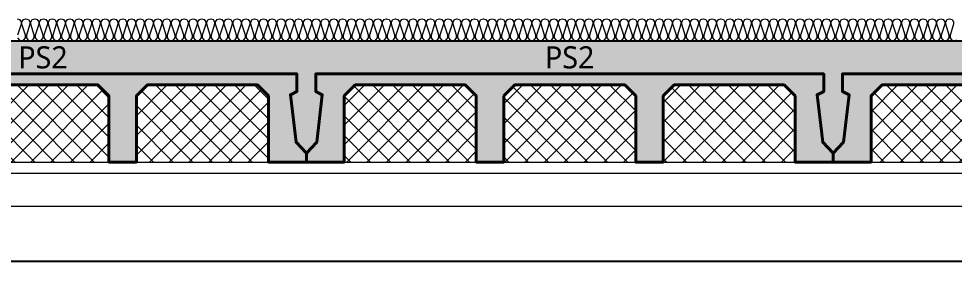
# Model space of a CAD drawing. Header units: millimetres. Extents: x 0 to 420000, y 0 to 297000.
# Drawn here: x 146290 to 150544, y 43150 to 44300 of the extents above; entities that cross this region are included whole.
import ezdxf
from ezdxf.enums import TextEntityAlignment as Align

# ---------------------------------------------------------------- set-up
doc = ezdxf.new("R2010")
doc.units = ezdxf.units.MM
doc.linetypes.add('0731_main_plan$0$form_$0$y-Landschaft$0$_$1$20120914_Verkehrsflächen_Grün$0$20120628_xref - Gammel$1$3_H-GL_F1_U3 - Default$0${ Offset Lines }', pattern=[0])
doc.linetypes.add('CEN', pattern=[62, 60, -1, 0, -1])
for name, color, linetype, lineweight in [('A-AXIS-LINE', 1, 'CEN', 15), ('A-CONC-LIN1', 2, 'Continuous', 40), ('A-CONC-LIN2', 7, 'Continuous', 25), ('A-ELEV-LIN2', 7, 'Continuous', 25), ('A-XXXX-INSL1', 15, 'Continuous', 18), ('A-XXXX-INSL2', 8, 'Continuous', 18)]:
    doc.layers.add(name, color=color, linetype=linetype, lineweight=lineweight)
doc.layers.add('A-CONC-SOLD', color=253, linetype='CEN')
doc.layers.add('A-XXXX-NPLT', color=144, linetype='Continuous', lineweight=15, plot=False)
doc.styles.add('맑은고딕', font='')
doc.styles.get('맑은고딕').set_extended_font_data('Malgun Gothic')

# ---------------------------------------------------------------- blocks, each defined once
blk = doc.blocks.new('axis(211208)')
at = {"layer": 'A-AXIS-LINE', "ltscale": 1000}
blk.add_line((4631788.1, -422118.7), (4955413.1, -422118.7), dxfattribs=at)
blk = doc.blocks.new('PS2')
at = {"layer": 'A-CONC-SOLD'}
h = blk.add_hatch(color=256, dxfattribs=at)
h.dxf.hatch_style = 1
h.paths.add_polyline_path([(1197.5, 0), (-1197.5, 0), (-1197.5, -510), (-1150.5, -460), (-1125, -245), (-1155, -230), (-1155, -150), (1155, -150), (1155, -230), (1125, -245), (1150.5, -460), (1197.5, -510)])
h = blk.add_hatch(color=256, dxfattribs=at)
h.dxf.hatch_style = 1
h.paths.add_polyline_path([(-1150.5, -460), (-1197.5, -510), (-1197.5, -550), (-1025, -550), (-1025, -510), (-1025, -250), (-975, -200), (-475, -200), (-425, -250), (-425, -510), (-425, -550), (-300, -550), (-300, -510), (-300, -250), (-250, -200), (250, -200), (300, -250), (300, -510), (300, -550), (425, -550), (425, -510), (425, -250), (475, -200), (975, -200), (1025, -250), (1025, -510), (1025, -550), (1197.5, -550), (1197.5, -510), (1150.5, -460), (1125, -245), (1155, -230), (1155, -150), (-1155, -150), (-1155, -230), (-1125, -245)])
at = {"layer": 'A-XXXX-INSL2'}
h = blk.add_hatch(dxfattribs=at)
h.set_pattern_fill('ANSI37', color=256, scale=20)
h.set_pattern_definition([(45, (-289951.5, -41968), (-44.90128, 44.90128), []), (135, (-289951.5, -41968), (-44.90128, -44.90128), [])])
h.paths.add_polyline_path([(-975, -200), (-1025, -250), (-1025, -510), (-1025, -550), (-425, -550), (-425, -510), (-425, -250), (-475, -200)])
h.paths.add_polyline_path([(-250, -200), (-300, -250), (-300, -510), (-300, -550), (300, -550), (300, -510), (300, -250), (250, -200)])
h.paths.add_polyline_path([(425, -510), (425, -550), (1025, -550), (1025, -510), (1025, -250), (975, -200), (475, -200), (425, -250)])
at = {"layer": 'A-CONC-LIN1', "color": 2, "linetype": '0731_main_plan$0$form_$0$y-Landschaft$0$_$1$20120914_Verkehrsflächen_Grün$0$20120628_xref - Gammel$1$3_H-GL_F1_U3 - Default$0${ Offset Lines }'}
blk.add_lwpolyline([(-300, -250), (-300, -510), (-300, -510), (-300, -550), (-425, -550), (-425, -510), (-425, -510), (-425, -250), (-475, -200), (-975, -200), (-1025, -250), (-1025, -510), (-1025, -510), (-1025, -550), (-1197.5, -550), (-1197.5, -510), (-1150.5, -460), (-1125, -245), (-1155, -230), (-1155, -150), (1155, -150), (1155, -230), (1125, -245), (1150.5, -460), (1197.5, -510), (1197.5, -550), (1025, -550), (1025, -510), (1025, -510), (1025, -250), (975, -200), (475, -200), (425, -250), (425, -510), (425, -510), (425, -550), (300, -550), (300, -510), (300, -510), (300, -250), (250, -200), (-250, -200)], close=True, dxfattribs=at)
at = {"layer": 'A-CONC-LIN2'}
blk.add_line((-1197.5, 0), (1197.5, 0), dxfattribs=at)
at = {"layer": 'A-XXXX-NPLT'}
for p, q in [((-1025, -550), (-425, -550)), ((-300, -550), (300, -550)), ((425, -550), (1025, -550))]:
    blk.add_line(p, q, dxfattribs=at)
at = {"layer": 'A-XXXX-NPLT', "style": '맑은고딕'}
blk.add_text('PS2', height=100, dxfattribs=at).set_placement((0, -75), align=Align.MIDDLE)
blk = doc.blocks.new('냉동층(220321)')
at = {"layer": 'A-ELEV-LIN2'}
blk.add_line((4683400.3, -402368.7), (4737823.8, -402368.7), dxfattribs=at)
at = {"layer": 'A-XXXX-INSL1'}
blk.add_lwpolyline([(4685273.8, -401968.7), (4725973.8, -401968.7), (4725973.8, -402418.7), (4726673.8, -402418.7), (4726673.8, -401968.7), (4734973.8, -401968.7)], dxfattribs=at)
at = {"layer": 'A-XXXX-INSL2'}
for points in [[(4716593.8, -401268.7), (4716604.8, -401272.7), (4716611.8, -401282.7), (4716611.8, -401293.7), (4716595.8, -401343.7)], [(4716595.8, -401354.7), (4716602.8, -401364.7), (4716613.8, -401368.7), (4716624.8, -401364.7), (4716631.8, -401354.7), (4716631.8, -401343.7), (4716615.8, -401293.7), (4716615.8, -401282.7), (4716622.8, -401272.7), (4716633.8, -401268.7), (4716644.8, -401272.7), (4716651.8, -401282.7), (4716651.8, -401293.7), (4716635.8, -401343.7), (4716635.8, -401354.7), (4716642.8, -401364.7), (4716653.8, -401368.7), (4716664.8, -401364.7), (4716671.8, -401354.7), (4716671.8, -401343.7), (4716655.8, -401293.7), (4716655.8, -401282.7), (4716662.8, -401272.7), (4716673.8, -401268.7), (4716684.8, -401272.7), (4716691.8, -401282.7), (4716691.8, -401293.7), (4716675.8, -401343.7), (4716675.8, -401354.7), (4716682.8, -401364.7), (4716693.8, -401368.7), (4716704.8, -401364.7), (4716711.8, -401354.7), (4716711.8, -401343.7), (4716695.8, -401293.7), (4716695.8, -401282.7), (4716702.8, -401272.7), (4716713.8, -401268.7), (4716724.8, -401272.7), (4716731.8, -401282.7), (4716731.8, -401293.7), (4716715.8, -401343.7), (4716715.8, -401354.7), (4716722.8, -401364.7), (4716733.8, -401368.7), (4716744.8, -401364.7), (4716751.8, -401354.7), (4716751.8, -401343.7), (4716735.8, -401293.7), (4716735.8, -401282.7), (4716742.8, -401272.7), (4716753.8, -401268.7), (4716764.8, -401272.7), (4716771.8, -401282.7), (4716771.8, -401293.7), (4716755.8, -401343.7), (4716755.8, -401354.7), (4716762.8, -401364.7), (4716773.8, -401368.7), (4716784.8, -401364.7), (4716791.8, -401354.7), (4716791.8, -401343.7), (4716775.8, -401293.7), (4716775.8, -401282.7), (4716782.8, -401272.7), (4716793.8, -401268.7), (4716804.8, -401272.7), (4716811.8, -401282.7), (4716811.8, -401293.7), (4716795.8, -401343.7), (4716795.8, -401354.7), (4716802.8, -401364.7), (4716813.8, -401368.7), (4716824.8, -401364.7), (4716831.8, -401354.7), (4716831.8, -401343.7), (4716815.8, -401293.7), (4716815.8, -401282.7), (4716822.8, -401272.7), (4716833.8, -401268.7), (4716844.8, -401272.7), (4716851.8, -401282.7), (4716851.8, -401293.7), (4716835.8, -401343.7), (4716835.8, -401354.7), (4716842.8, -401364.7), (4716853.8, -401368.7), (4716864.8, -401364.7), (4716871.8, -401354.7), (4716871.8, -401343.7), (4716855.8, -401293.7), (4716855.8, -401282.7), (4716862.8, -401272.7), (4716873.8, -401268.7), (4716884.8, -401272.7), (4716891.8, -401282.7), (4716891.8, -401293.7), (4716875.8, -401343.7), (4716875.8, -401354.7), (4716882.8, -401364.7), (4716893.8, -401368.7), (4716904.8, -401364.7), (4716911.8, -401354.7), (4716911.8, -401343.7), (4716895.8, -401293.7), (4716895.8, -401282.7), (4716902.8, -401272.7), (4716913.8, -401268.7), (4716924.8, -401272.7), (4716931.8, -401282.7), (4716931.8, -401293.7), (4716915.8, -401343.7), (4716915.8, -401354.7), (4716922.8, -401364.7), (4716933.8, -401368.7), (4716944.8, -401364.7), (4716951.8, -401354.7), (4716951.8, -401343.7), (4716935.8, -401293.7), (4716935.8, -401282.7), (4716942.8, -401272.7), (4716953.8, -401268.7), (4716964.8, -401272.7), (4716971.8, -401282.7), (4716971.8, -401293.7), (4716955.8, -401343.7), (4716955.8, -401354.7), (4716962.8, -401364.7), (4716973.8, -401368.7), (4716984.8, -401364.7), (4716991.8, -401354.7), (4716991.8, -401343.7), (4716975.8, -401293.7), (4716975.8, -401282.7), (4716982.8, -401272.7), (4716993.8, -401268.7), (4717004.8, -401272.7), (4717011.8, -401282.7), (4717011.8, -401293.7), (4716995.8, -401343.7), (4716995.8, -401354.7), (4717002.8, -401364.7), (4717013.8, -401368.7), (4717024.8, -401364.7), (4717031.8, -401354.7), (4717031.8, -401343.7), (4717015.8, -401293.7), (4717015.8, -401282.7), (4717022.8, -401272.7), (4717033.8, -401268.7), (4717044.8, -401272.7), (4717051.8, -401282.7), (4717051.8, -401293.7), (4717035.8, -401343.7), (4717035.8, -401354.7), (4717042.8, -401364.7), (4717053.8, -401368.7), (4717064.8, -401364.7), (4717071.8, -401354.7), (4717071.8, -401343.7), (4717055.8, -401293.7), (4717055.8, -401282.7), (4717062.8, -401272.7), (4717073.8, -401268.7), (4717084.8, -401272.7), (4717091.8, -401282.7), (4717091.8, -401293.7), (4717075.8, -401343.7), (4717075.8, -401354.7), (4717082.8, -401364.7), (4717093.8, -401368.7), (4717104.8, -401364.7), (4717111.8, -401354.7), (4717111.8, -401343.7), (4717095.8, -401293.7), (4717095.8, -401282.7), (4717102.8, -401272.7), (4717113.8, -401268.7), (4717124.8, -401272.7), (4717131.8, -401282.7), (4717131.8, -401293.7), (4717115.8, -401343.7), (4717115.8, -401354.7), (4717122.8, -401364.7), (4717133.8, -401368.7), (4717144.8, -401364.7), (4717151.8, -401354.7), (4717151.8, -401343.7), (4717135.8, -401293.7), (4717135.8, -401282.7), (4717142.8, -401272.7), (4717153.8, -401268.7), (4717164.8, -401272.7), (4717171.8, -401282.7), (4717171.8, -401293.7), (4717155.8, -401343.7), (4717155.8, -401354.7), (4717162.8, -401364.7), (4717173.8, -401368.7), (4717184.8, -401364.7), (4717191.8, -401354.7), (4717191.8, -401343.7), (4717175.8, -401293.7), (4717175.8, -401282.7), (4717182.8, -401272.7), (4717193.8, -401268.7), (4717204.8, -401272.7), (4717211.8, -401282.7), (4717211.8, -401293.7), (4717195.8, -401343.7), (4717195.8, -401354.7), (4717202.8, -401364.7), (4717213.8, -401368.7), (4717224.8, -401364.7), (4717231.8, -401354.7), (4717231.8, -401343.7), (4717215.8, -401293.7), (4717215.8, -401282.7), (4717222.8, -401272.7), (4717233.8, -401268.7), (4717244.8, -401272.7), (4717251.8, -401282.7), (4717251.8, -401293.7), (4717235.8, -401343.7), (4717235.8, -401354.7), (4717242.8, -401364.7), (4717253.8, -401368.7), (4717264.8, -401364.7), (4717271.8, -401354.7), (4717271.8, -401343.7), (4717255.8, -401293.7), (4717255.8, -401282.7), (4717262.8, -401272.7), (4717273.8, -401268.7), (4717284.8, -401272.7), (4717291.8, -401282.7), (4717291.8, -401293.7), (4717275.8, -401343.7), (4717275.8, -401354.7), (4717282.8, -401364.7), (4717293.8, -401368.7), (4717304.8, -401364.7), (4717311.8, -401354.7), (4717311.8, -401343.7), (4717295.8, -401293.7), (4717295.8, -401282.7), (4717302.8, -401272.7), (4717313.8, -401268.7), (4717324.8, -401272.7), (4717331.8, -401282.7), (4717331.8, -401293.7), (4717315.8, -401343.7), (4717315.8, -401354.7), (4717322.8, -401364.7), (4717333.8, -401368.7), (4717344.8, -401364.7), (4717351.8, -401354.7), (4717351.8, -401343.7), (4717335.8, -401293.7), (4717335.8, -401282.7), (4717342.8, -401272.7), (4717353.8, -401268.7), (4717364.8, -401272.7), (4717371.8, -401282.7), (4717371.8, -401293.7), (4717355.8, -401343.7), (4717355.8, -401354.7), (4717362.8, -401364.7), (4717373.8, -401368.7), (4717384.8, -401364.7), (4717391.8, -401354.7), (4717391.8, -401343.7), (4717375.8, -401293.7), (4717375.8, -401282.7), (4717382.8, -401272.7), (4717393.8, -401268.7), (4717404.8, -401272.7), (4717411.8, -401282.7), (4717411.8, -401293.7), (4717395.8, -401343.7), (4717395.8, -401354.7), (4717402.8, -401364.7), (4717413.8, -401368.7), (4717424.8, -401364.7), (4717431.8, -401354.7), (4717431.8, -401343.7), (4717415.8, -401293.7), (4717415.8, -401282.7), (4717422.8, -401272.7), (4717433.8, -401268.7), (4717444.8, -401272.7), (4717451.8, -401282.7), (4717451.8, -401293.7), (4717435.8, -401343.7), (4717435.8, -401354.7), (4717442.8, -401364.7), (4717453.8, -401368.7), (4717464.8, -401364.7), (4717471.8, -401354.7), (4717471.8, -401343.7), (4717455.8, -401293.7), (4717455.8, -401282.7), (4717462.8, -401272.7), (4717473.8, -401268.7), (4717484.8, -401272.7), (4717491.8, -401282.7), (4717491.8, -401293.7), (4717475.8, -401343.7), (4717475.8, -401354.7), (4717482.8, -401364.7), (4717493.8, -401368.7), (4717504.8, -401364.7), (4717511.8, -401354.7), (4717511.8, -401343.7), (4717495.8, -401293.7), (4717495.8, -401282.7), (4717502.8, -401272.7), (4717513.8, -401268.7), (4717524.8, -401272.7), (4717531.8, -401282.7), (4717531.8, -401293.7), (4717515.8, -401343.7), (4717515.8, -401354.7), (4717522.8, -401364.7), (4717533.8, -401368.7), (4717544.8, -401364.7), (4717551.8, -401354.7), (4717551.8, -401343.7), (4717535.8, -401293.7), (4717535.8, -401282.7), (4717542.8, -401272.7), (4717553.8, -401268.7), (4717564.8, -401272.7), (4717571.8, -401282.7), (4717571.8, -401293.7), (4717555.8, -401343.7), (4717555.8, -401354.7), (4717562.8, -401364.7), (4717573.8, -401368.7), (4717584.8, -401364.7), (4717591.8, -401354.7), (4717591.8, -401343.7), (4717575.8, -401293.7), (4717575.8, -401282.7), (4717582.8, -401272.7), (4717593.8, -401268.7), (4717604.8, -401272.7), (4717611.8, -401282.7), (4717611.8, -401293.7), (4717595.8, -401343.7), (4717595.8, -401354.7), (4717602.8, -401364.7), (4717613.8, -401368.7), (4717624.8, -401364.7), (4717631.8, -401354.7), (4717631.8, -401343.7), (4717615.8, -401293.7), (4717615.8, -401282.7), (4717622.8, -401272.7), (4717633.8, -401268.7), (4717644.8, -401272.7), (4717651.8, -401282.7), (4717651.8, -401293.7), (4717635.8, -401343.7), (4717635.8, -401354.7), (4717642.8, -401364.7), (4717653.8, -401368.7), (4717664.8, -401364.7), (4717671.8, -401354.7), (4717671.8, -401343.7), (4717655.8, -401293.7), (4717655.8, -401282.7), (4717662.8, -401272.7), (4717673.8, -401268.7), (4717684.8, -401272.7), (4717691.8, -401282.7), (4717691.8, -401293.7), (4717675.8, -401343.7), (4717675.8, -401354.7), (4717682.8, -401364.7), (4717693.8, -401368.7), (4717704.8, -401364.7), (4717711.8, -401354.7), (4717711.8, -401343.7), (4717695.8, -401293.7), (4717695.8, -401282.7), (4717702.8, -401272.7), (4717713.8, -401268.7), (4717724.8, -401272.7), (4717731.8, -401282.7), (4717731.8, -401293.7), (4717715.8, -401343.7), (4717715.8, -401354.7), (4717722.8, -401364.7), (4717733.8, -401368.7), (4717744.8, -401364.7), (4717751.8, -401354.7), (4717751.8, -401343.7), (4717735.8, -401293.7), (4717735.8, -401282.7), (4717742.8, -401272.7), (4717753.8, -401268.7), (4717764.8, -401272.7), (4717771.8, -401282.7), (4717771.8, -401293.7), (4717755.8, -401343.7), (4717755.8, -401354.7), (4717762.8, -401364.7), (4717773.8, -401368.7), (4717784.8, -401364.7), (4717791.8, -401354.7), (4717791.8, -401343.7), (4717775.8, -401293.7), (4717775.8, -401282.7), (4717782.8, -401272.7), (4717793.8, -401268.7), (4717804.8, -401272.7), (4717811.8, -401282.7), (4717811.8, -401293.7), (4717795.8, -401343.7), (4717795.8, -401354.7), (4717802.8, -401364.7), (4717813.8, -401368.7), (4717824.8, -401364.7), (4717831.8, -401354.7), (4717831.8, -401343.7), (4717815.8, -401293.7), (4717815.8, -401282.7), (4717822.8, -401272.7), (4717833.8, -401268.7), (4717844.8, -401272.7), (4717851.8, -401282.7), (4717851.8, -401293.7), (4717835.8, -401343.7), (4717835.8, -401354.7), (4717842.8, -401364.7), (4717853.8, -401368.7), (4717864.8, -401364.7), (4717871.8, -401354.7), (4717871.8, -401343.7), (4717855.8, -401293.7), (4717855.8, -401282.7), (4717862.8, -401272.7), (4717873.8, -401268.7), (4717884.8, -401272.7), (4717891.8, -401282.7), (4717891.8, -401293.7), (4717875.8, -401343.7), (4717875.8, -401354.7), (4717882.8, -401364.7), (4717893.8, -401368.7), (4717904.8, -401364.7), (4717911.8, -401354.7), (4717911.8, -401343.7), (4717895.8, -401293.7), (4717895.8, -401282.7), (4717902.8, -401272.7), (4717913.8, -401268.7), (4717924.8, -401272.7), (4717931.8, -401282.7), (4717931.8, -401293.7), (4717915.8, -401343.7), (4717915.8, -401354.7), (4717922.8, -401364.7), (4717933.8, -401368.7), (4717944.8, -401364.7), (4717951.8, -401354.7), (4717951.8, -401343.7), (4717935.8, -401293.7), (4717935.8, -401282.7), (4717942.8, -401272.7), (4717953.8, -401268.7), (4717964.8, -401272.7), (4717971.8, -401282.7), (4717971.8, -401293.7), (4717955.8, -401343.7), (4717955.8, -401354.7), (4717962.8, -401364.7), (4717973.8, -401368.7), (4717984.8, -401364.7), (4717991.8, -401354.7), (4717991.8, -401343.7), (4717975.8, -401293.7), (4717975.8, -401282.7), (4717982.8, -401272.7), (4717993.8, -401268.7), (4718004.8, -401272.7), (4718011.8, -401282.7), (4718011.8, -401293.7), (4717995.8, -401343.7), (4717995.8, -401354.7), (4718002.8, -401364.7), (4718013.8, -401368.7), (4718024.8, -401364.7), (4718031.8, -401354.7), (4718031.8, -401343.7), (4718015.8, -401293.7), (4718015.8, -401282.7), (4718022.8, -401272.7), (4718033.8, -401268.7), (4718044.8, -401272.7), (4718051.8, -401282.7), (4718051.8, -401293.7), (4718035.8, -401343.7), (4718035.8, -401354.7), (4718042.8, -401364.7), (4718053.8, -401368.7), (4718064.8, -401364.7), (4718071.8, -401354.7), (4718071.8, -401343.7), (4718055.8, -401293.7), (4718055.8, -401282.7), (4718062.8, -401272.7), (4718073.8, -401268.7), (4718084.8, -401272.7), (4718091.8, -401282.7), (4718091.8, -401293.7), (4718075.8, -401343.7), (4718075.8, -401354.7), (4718082.8, -401364.7), (4718093.8, -401368.7), (4718104.8, -401364.7), (4718111.8, -401354.7), (4718111.8, -401343.7), (4718095.8, -401293.7), (4718095.8, -401282.7), (4718102.8, -401272.7), (4718113.8, -401268.7), (4718124.8, -401272.7), (4718131.8, -401282.7), (4718131.8, -401293.7), (4718115.8, -401343.7), (4718115.8, -401354.7), (4718122.8, -401364.7), (4718133.8, -401368.7), (4718144.8, -401364.7), (4718151.8, -401354.7), (4718151.8, -401343.7), (4718135.8, -401293.7), (4718135.8, -401282.7), (4718142.8, -401272.7), (4718153.8, -401268.7), (4718164.8, -401272.7), (4718171.8, -401282.7), (4718171.8, -401293.7), (4718155.8, -401343.7), (4718155.8, -401354.7), (4718162.8, -401364.7), (4718173.8, -401368.7), (4718184.8, -401364.7), (4718191.8, -401354.7), (4718191.8, -401343.7), (4718175.8, -401293.7), (4718175.8, -401282.7), (4718182.8, -401272.7), (4718193.8, -401268.7), (4718204.8, -401272.7), (4718211.8, -401282.7), (4718211.8, -401293.7), (4718195.8, -401343.7), (4718195.8, -401354.7), (4718202.8, -401364.7), (4718213.8, -401368.7), (4718224.8, -401364.7), (4718231.8, -401354.7), (4718231.8, -401343.7), (4718215.8, -401293.7), (4718215.8, -401282.7), (4718222.8, -401272.7), (4718233.8, -401268.7), (4718244.8, -401272.7), (4718251.8, -401282.7), (4718251.8, -401293.7), (4718235.8, -401343.7), (4718235.8, -401354.7), (4718242.8, -401364.7), (4718253.8, -401368.7), (4718264.8, -401364.7), (4718271.8, -401354.7), (4718271.8, -401343.7), (4718255.8, -401293.7), (4718255.8, -401282.7), (4718262.8, -401272.7), (4718273.8, -401268.7), (4718284.8, -401272.7), (4718291.8, -401282.7), (4718291.8, -401293.7), (4718275.8, -401343.7), (4718275.8, -401354.7), (4718282.8, -401364.7), (4718293.8, -401368.7), (4718304.8, -401364.7), (4718311.8, -401354.7), (4718311.8, -401343.7), (4718295.8, -401293.7), (4718295.8, -401282.7), (4718302.8, -401272.7), (4718313.8, -401268.7), (4718324.8, -401272.7), (4718331.8, -401282.7), (4718331.8, -401293.7), (4718315.8, -401343.7), (4718315.8, -401354.7), (4718322.8, -401364.7), (4718333.8, -401368.7), (4718344.8, -401364.7), (4718351.8, -401354.7), (4718351.8, -401343.7), (4718335.8, -401293.7), (4718335.8, -401282.7), (4718342.8, -401272.7), (4718353.8, -401268.7), (4718364.8, -401272.7), (4718371.8, -401282.7), (4718371.8, -401293.7), (4718355.8, -401343.7), (4718355.8, -401354.7), (4718362.8, -401364.7), (4718373.8, -401368.7), (4718384.8, -401364.7), (4718391.8, -401354.7), (4718391.8, -401343.7), (4718375.8, -401293.7), (4718375.8, -401282.7), (4718382.8, -401272.7), (4718393.8, -401268.7), (4718404.8, -401272.7), (4718411.8, -401282.7), (4718411.8, -401293.7), (4718395.8, -401343.7), (4718395.8, -401354.7), (4718402.8, -401364.7), (4718413.8, -401368.7), (4718424.8, -401364.7), (4718431.8, -401354.7), (4718431.8, -401343.7), (4718415.8, -401293.7), (4718415.8, -401282.7), (4718422.8, -401272.7), (4718433.8, -401268.7), (4718444.8, -401272.7), (4718451.8, -401282.7), (4718451.8, -401293.7), (4718435.8, -401343.7), (4718435.8, -401354.7), (4718442.8, -401364.7), (4718453.8, -401368.7), (4718464.8, -401364.7), (4718471.8, -401354.7), (4718471.8, -401343.7), (4718455.8, -401293.7), (4718455.8, -401282.7), (4718462.8, -401272.7), (4718473.8, -401268.7), (4718484.8, -401272.7), (4718491.8, -401282.7), (4718491.8, -401293.7), (4718475.8, -401343.7), (4718475.8, -401354.7), (4718482.8, -401364.7), (4718493.8, -401368.7), (4718504.8, -401364.7), (4718511.8, -401354.7), (4718511.8, -401343.7), (4718495.8, -401293.7), (4718495.8, -401282.7), (4718502.8, -401272.7), (4718513.8, -401268.7), (4718524.8, -401272.7), (4718531.8, -401282.7), (4718531.8, -401293.7), (4718515.8, -401343.7), (4718515.8, -401354.7), (4718522.8, -401364.7), (4718533.8, -401368.7), (4718544.8, -401364.7), (4718551.8, -401354.7), (4718551.8, -401343.7), (4718535.8, -401293.7), (4718535.8, -401282.7), (4718542.8, -401272.7), (4718553.8, -401268.7), (4718564.8, -401272.7), (4718571.8, -401282.7), (4718571.8, -401293.7), (4718555.8, -401343.7), (4718555.8, -401354.7), (4718562.8, -401364.7), (4718573.8, -401368.7), (4718584.8, -401364.7), (4718591.8, -401354.7), (4718591.8, -401343.7), (4718575.8, -401293.7), (4718575.8, -401282.7), (4718582.8, -401272.7), (4718593.8, -401268.7), (4718604.8, -401272.7), (4718611.8, -401282.7), (4718611.8, -401293.7), (4718595.8, -401343.7), (4718595.8, -401354.7), (4718602.8, -401364.7), (4718613.8, -401368.7), (4718624.8, -401364.7), (4718631.8, -401354.7), (4718631.8, -401343.7), (4718615.8, -401293.7), (4718615.8, -401282.7), (4718622.8, -401272.7), (4718633.8, -401268.7), (4718644.8, -401272.7), (4718651.8, -401282.7), (4718651.8, -401293.7), (4718635.8, -401343.7), (4718635.8, -401354.7), (4718642.8, -401364.7), (4718653.8, -401368.7), (4718664.8, -401364.7), (4718671.8, -401354.7), (4718671.8, -401343.7), (4718655.8, -401293.7), (4718655.8, -401282.7), (4718662.8, -401272.7), (4718673.8, -401268.7), (4718684.8, -401272.7), (4718691.8, -401282.7), (4718691.8, -401293.7), (4718675.8, -401343.7), (4718675.8, -401354.7), (4718682.8, -401364.7), (4718693.8, -401368.7), (4718704.8, -401364.7), (4718711.8, -401354.7), (4718711.8, -401343.7), (4718695.8, -401293.7), (4718695.8, -401282.7), (4718702.8, -401272.7), (4718713.8, -401268.7), (4718724.8, -401272.7), (4718731.8, -401282.7), (4718731.8, -401293.7), (4718715.8, -401343.7), (4718715.8, -401354.7), (4718722.8, -401364.7), (4718733.8, -401368.7), (4718744.8, -401364.7), (4718751.8, -401354.7), (4718751.8, -401343.7), (4718735.8, -401293.7), (4718735.8, -401282.7), (4718742.8, -401272.7), (4718753.8, -401268.7), (4718764.8, -401272.7), (4718771.8, -401282.7), (4718771.8, -401293.7), (4718755.8, -401343.7), (4718755.8, -401354.7), (4718762.8, -401364.7), (4718773.8, -401368.7), (4718784.8, -401364.7), (4718791.8, -401354.7), (4718791.8, -401343.7), (4718775.8, -401293.7), (4718775.8, -401282.7), (4718782.8, -401272.7), (4718793.8, -401268.7), (4718804.8, -401272.7), (4718811.8, -401282.7), (4718811.8, -401293.7), (4718795.8, -401343.7), (4718795.8, -401354.7), (4718802.8, -401364.7), (4718813.8, -401368.7), (4718824.8, -401364.7), (4718831.8, -401354.7), (4718831.8, -401343.7), (4718815.8, -401293.7), (4718815.8, -401282.7), (4718822.8, -401272.7), (4718833.8, -401268.7), (4718844.8, -401272.7), (4718851.8, -401282.7), (4718851.8, -401293.7), (4718835.8, -401343.7), (4718835.8, -401354.7), (4718842.8, -401364.7), (4718853.8, -401368.7), (4718864.8, -401364.7), (4718871.8, -401354.7), (4718871.8, -401343.7), (4718855.8, -401293.7), (4718855.8, -401282.7), (4718862.8, -401272.7), (4718873.8, -401268.7), (4718884.8, -401272.7), (4718891.8, -401282.7), (4718891.8, -401293.7), (4718875.8, -401343.7), (4718875.8, -401354.7), (4718882.8, -401364.7), (4718893.8, -401368.7), (4718904.8, -401364.7), (4718911.8, -401354.7), (4718911.8, -401343.7), (4718895.8, -401293.7), (4718895.8, -401282.7), (4718902.8, -401272.7), (4718913.8, -401268.7), (4718924.8, -401272.7), (4718931.8, -401282.7), (4718931.8, -401293.7), (4718915.8, -401343.7), (4718915.8, -401354.7), (4718922.8, -401364.7), (4718933.8, -401368.7), (4718944.8, -401364.7), (4718951.8, -401354.7), (4718951.8, -401343.7), (4718935.8, -401293.7), (4718935.8, -401282.7), (4718942.8, -401272.7), (4718953.8, -401268.7), (4718964.8, -401272.7), (4718971.8, -401282.7), (4718971.8, -401293.7), (4718955.8, -401343.7), (4718955.8, -401354.7), (4718962.8, -401364.7), (4718973.8, -401368.7), (4718984.8, -401364.7), (4718991.8, -401354.7), (4718991.8, -401343.7), (4718975.8, -401293.7), (4718975.8, -401282.7), (4718982.8, -401272.7), (4718993.8, -401268.7), (4719004.8, -401272.7), (4719011.8, -401282.7), (4719011.8, -401293.7), (4718995.8, -401343.7), (4718995.8, -401354.7), (4719002.8, -401364.7), (4719013.8, -401368.7), (4719024.8, -401364.7), (4719031.8, -401354.7), (4719031.8, -401343.7), (4719015.8, -401293.7), (4719015.8, -401282.7), (4719022.8, -401272.7), (4719033.8, -401268.7), (4719044.8, -401272.7), (4719051.8, -401282.7), (4719051.8, -401293.7), (4719035.8, -401343.7), (4719035.8, -401354.7), (4719042.8, -401364.7), (4719053.8, -401368.7), (4719064.8, -401364.7), (4719071.8, -401354.7), (4719071.8, -401343.7), (4719055.8, -401293.7), (4719055.8, -401282.7), (4719062.8, -401272.7), (4719073.8, -401268.7), (4719084.8, -401272.7), (4719091.8, -401282.7), (4719091.8, -401293.7), (4719075.8, -401343.7), (4719075.8, -401354.7), (4719082.8, -401364.7), (4719093.8, -401368.7), (4719104.8, -401364.7), (4719111.8, -401354.7), (4719111.8, -401343.7), (4719095.8, -401293.7), (4719095.8, -401282.7), (4719102.8, -401272.7), (4719113.8, -401268.7), (4719124.8, -401272.7), (4719131.8, -401282.7), (4719131.8, -401293.7), (4719115.8, -401343.7), (4719115.8, -401354.7), (4719122.8, -401364.7), (4719133.8, -401368.7), (4719144.8, -401364.7), (4719151.8, -401354.7), (4719151.8, -401343.7), (4719135.8, -401293.7), (4719135.8, -401282.7), (4719142.8, -401272.7), (4719153.8, -401268.7), (4719164.8, -401272.7), (4719171.8, -401282.7), (4719171.8, -401293.7), (4719155.8, -401343.7), (4719155.8, -401354.7), (4719162.8, -401364.7), (4719173.8, -401368.7), (4719184.8, -401364.7), (4719191.8, -401354.7), (4719191.8, -401343.7), (4719175.8, -401293.7), (4719175.8, -401282.7), (4719182.8, -401272.7), (4719193.8, -401268.7), (4719204.8, -401272.7), (4719211.8, -401282.7), (4719211.8, -401293.7), (4719195.8, -401343.7), (4719195.8, -401354.7), (4719202.8, -401364.7), (4719213.8, -401368.7), (4719224.8, -401364.7), (4719231.8, -401354.7), (4719231.8, -401343.7), (4719215.8, -401293.7), (4719215.8, -401282.7), (4719222.8, -401272.7), (4719233.8, -401268.7), (4719244.8, -401272.7), (4719251.8, -401282.7), (4719251.8, -401293.7), (4719235.8, -401343.7), (4719235.8, -401354.7), (4719242.8, -401364.7), (4719253.8, -401368.7), (4719264.8, -401364.7), (4719271.8, -401354.7), (4719271.8, -401343.7), (4719255.8, -401293.7), (4719255.8, -401282.7), (4719262.8, -401272.7), (4719273.8, -401268.7), (4719284.8, -401272.7), (4719291.8, -401282.7), (4719291.8, -401293.7), (4719275.8, -401343.7), (4719275.8, -401354.7), (4719282.8, -401364.7), (4719293.8, -401368.7), (4719304.8, -401364.7), (4719311.8, -401354.7), (4719311.8, -401343.7), (4719295.8, -401293.7), (4719295.8, -401282.7), (4719302.8, -401272.7), (4719313.8, -401268.7), (4719324.8, -401272.7), (4719331.8, -401282.7), (4719331.8, -401293.7), (4719315.8, -401343.7), (4719315.8, -401354.7), (4719322.8, -401364.7), (4719333.8, -401368.7), (4719344.8, -401364.7), (4719351.8, -401354.7), (4719351.8, -401343.7), (4719335.8, -401293.7), (4719335.8, -401282.7), (4719342.8, -401272.7), (4719353.8, -401268.7), (4719364.8, -401272.7), (4719371.8, -401282.7), (4719371.8, -401293.7), (4719355.8, -401343.7), (4719355.8, -401354.7), (4719362.8, -401364.7), (4719373.8, -401368.7), (4719384.8, -401364.7), (4719391.8, -401354.7), (4719391.8, -401343.7), (4719375.8, -401293.7), (4719375.8, -401282.7), (4719382.8, -401272.7), (4719393.8, -401268.7), (4719404.8, -401272.7), (4719411.8, -401282.7), (4719411.8, -401293.7), (4719395.8, -401343.7), (4719395.8, -401354.7), (4719402.8, -401364.7), (4719413.8, -401368.7), (4719424.8, -401364.7), (4719431.8, -401354.7), (4719431.8, -401343.7), (4719415.8, -401293.7), (4719415.8, -401282.7), (4719422.8, -401272.7), (4719433.8, -401268.7), (4719444.8, -401272.7), (4719451.8, -401282.7), (4719451.8, -401293.7), (4719435.8, -401343.7), (4719435.8, -401354.7), (4719442.8, -401364.7), (4719453.8, -401368.7), (4719464.8, -401364.7), (4719471.8, -401354.7), (4719471.8, -401343.7), (4719455.8, -401293.7), (4719455.8, -401282.7), (4719462.8, -401272.7), (4719473.8, -401268.7), (4719484.8, -401272.7), (4719491.8, -401282.7), (4719491.8, -401293.7), (4719475.8, -401343.7), (4719475.8, -401354.7), (4719482.8, -401364.7), (4719493.8, -401368.7), (4719504.8, -401364.7), (4719511.8, -401354.7), (4719511.8, -401343.7), (4719495.8, -401293.7), (4719495.8, -401282.7), (4719502.8, -401272.7), (4719513.8, -401268.7), (4719524.8, -401272.7), (4719531.8, -401282.7), (4719531.8, -401293.7), (4719515.8, -401343.7), (4719515.8, -401354.7), (4719522.8, -401364.7), (4719533.8, -401368.7), (4719544.8, -401364.7), (4719551.8, -401354.7), (4719551.8, -401343.7), (4719535.8, -401293.7), (4719535.8, -401282.7), (4719542.8, -401272.7), (4719553.8, -401268.7), (4719564.8, -401272.7), (4719571.8, -401282.7), (4719571.8, -401293.7), (4719555.8, -401343.7), (4719555.8, -401354.7), (4719562.8, -401364.7), (4719573.8, -401368.7), (4719584.8, -401364.7), (4719591.8, -401354.7), (4719591.8, -401343.7), (4719575.8, -401293.7), (4719575.8, -401282.7), (4719582.8, -401272.7), (4719593.8, -401268.7), (4719604.8, -401272.7), (4719611.8, -401282.7), (4719611.8, -401293.7), (4719595.8, -401343.7), (4719595.8, -401354.7), (4719602.8, -401364.7), (4719613.8, -401368.7), (4719624.8, -401364.7), (4719631.8, -401354.7), (4719631.8, -401343.7), (4719615.8, -401293.7), (4719615.8, -401282.7), (4719622.8, -401272.7), (4719633.8, -401268.7), (4719644.8, -401272.7), (4719651.8, -401282.7), (4719651.8, -401293.7), (4719635.8, -401343.7), (4719635.8, -401354.7), (4719642.8, -401364.7), (4719653.8, -401368.7), (4719664.8, -401364.7), (4719671.8, -401354.7), (4719671.8, -401343.7), (4719655.8, -401293.7), (4719655.8, -401282.7), (4719662.8, -401272.7), (4719673.8, -401268.7), (4719684.8, -401272.7), (4719691.8, -401282.7), (4719691.8, -401293.7), (4719675.8, -401343.7), (4719675.8, -401354.7), (4719682.8, -401364.7), (4719693.8, -401368.7), (4719704.8, -401364.7), (4719711.8, -401354.7), (4719711.8, -401343.7), (4719695.8, -401293.7), (4719695.8, -401282.7), (4719702.8, -401272.7), (4719713.8, -401268.7), (4719724.8, -401272.7), (4719731.8, -401282.7), (4719731.8, -401293.7), (4719715.8, -401343.7), (4719715.8, -401354.7), (4719722.8, -401364.7), (4719733.8, -401368.7), (4719744.8, -401364.7), (4719751.8, -401354.7), (4719751.8, -401343.7), (4719735.8, -401293.7), (4719735.8, -401282.7), (4719742.8, -401272.7), (4719753.8, -401268.7), (4719764.8, -401272.7), (4719771.8, -401282.7), (4719771.8, -401293.7), (4719755.8, -401343.7), (4719755.8, -401354.7), (4719762.8, -401364.7), (4719773.8, -401368.7), (4719784.8, -401364.7), (4719791.8, -401354.7), (4719791.8, -401343.7), (4719775.8, -401293.7), (4719775.8, -401282.7), (4719782.8, -401272.7), (4719793.8, -401268.7), (4719804.8, -401272.7), (4719811.8, -401282.7), (4719811.8, -401293.7), (4719795.8, -401343.7), (4719795.8, -401354.7), (4719802.8, -401364.7), (4719813.8, -401368.7), (4719824.8, -401364.7), (4719831.8, -401354.7), (4719831.8, -401343.7), (4719815.8, -401293.7), (4719815.8, -401282.7), (4719822.8, -401272.7), (4719833.8, -401268.7), (4719844.8, -401272.7), (4719851.8, -401282.7), (4719851.8, -401293.7), (4719835.8, -401343.7), (4719835.8, -401354.7), (4719842.8, -401364.7), (4719853.8, -401368.7), (4719864.8, -401364.7), (4719871.8, -401354.7), (4719871.8, -401343.7), (4719855.8, -401293.7), (4719855.8, -401282.7), (4719862.8, -401272.7), (4719873.8, -401268.7), (4719884.8, -401272.7), (4719891.8, -401282.7), (4719891.8, -401293.7), (4719875.8, -401343.7), (4719875.8, -401354.7), (4719882.8, -401364.7), (4719893.8, -401368.7), (4719904.8, -401364.7), (4719911.8, -401354.7), (4719911.8, -401343.7), (4719895.8, -401293.7), (4719895.8, -401282.7), (4719902.8, -401272.7), (4719913.8, -401268.7), (4719924.8, -401272.7), (4719931.8, -401282.7), (4719931.8, -401293.7), (4719915.8, -401343.7), (4719915.8, -401354.7), (4719922.8, -401364.7), (4719933.8, -401368.7), (4719944.8, -401364.7), (4719951.8, -401354.7), (4719951.8, -401343.7), (4719935.8, -401293.7), (4719935.8, -401282.7), (4719942.8, -401272.7), (4719953.8, -401268.7), (4719964.8, -401272.7), (4719971.8, -401282.7), (4719971.8, -401293.7), (4719955.8, -401343.7), (4719955.8, -401354.7), (4719962.8, -401364.7), (4719973.8, -401368.7), (4719984.8, -401364.7), (4719991.8, -401354.7), (4719991.8, -401343.7), (4719975.8, -401293.7), (4719975.8, -401282.7), (4719982.8, -401272.7), (4719993.8, -401268.7), (4720004.8, -401272.7), (4720011.8, -401282.7), (4720011.8, -401293.7), (4719995.8, -401343.7), (4719995.8, -401354.7), (4720002.8, -401364.7), (4720013.8, -401368.7), (4720024.8, -401364.7), (4720031.8, -401354.7), (4720031.8, -401343.7), (4720015.8, -401293.7), (4720015.8, -401282.7), (4720022.8, -401272.7), (4720033.8, -401268.7), (4720044.8, -401272.7), (4720051.8, -401282.7), (4720051.8, -401293.7), (4720035.8, -401343.7), (4720035.8, -401354.7), (4720042.8, -401364.7), (4720053.8, -401368.7), (4720064.8, -401364.7), (4720071.8, -401354.7), (4720071.8, -401343.7), (4720055.8, -401293.7), (4720055.8, -401282.7), (4720062.8, -401272.7), (4720073.8, -401268.7), (4720084.8, -401272.7), (4720091.8, -401282.7), (4720091.8, -401293.7), (4720075.8, -401343.7), (4720075.8, -401354.7), (4720082.8, -401364.7), (4720093.8, -401368.7), (4720104.8, -401364.7), (4720111.8, -401354.7), (4720111.8, -401343.7), (4720095.8, -401293.7), (4720095.8, -401282.7), (4720102.8, -401272.7), (4720113.8, -401268.7), (4720124.8, -401272.7), (4720131.8, -401282.7), (4720131.8, -401293.7), (4720115.8, -401343.7), (4720115.8, -401354.7), (4720122.8, -401364.7), (4720133.8, -401368.7), (4720144.8, -401364.7), (4720151.8, -401354.7), (4720151.8, -401343.7), (4720135.8, -401293.7), (4720135.8, -401282.7), (4720142.8, -401272.7), (4720153.8, -401268.7), (4720164.8, -401272.7), (4720171.8, -401282.7), (4720171.8, -401293.7), (4720155.8, -401343.7), (4720155.8, -401354.7), (4720162.8, -401364.7), (4720173.8, -401368.7), (4720184.8, -401364.7), (4720191.8, -401354.7), (4720191.8, -401343.7), (4720175.8, -401293.7), (4720175.8, -401282.7), (4720182.8, -401272.7), (4720193.8, -401268.7), (4720204.8, -401272.7), (4720211.8, -401282.7), (4720211.8, -401293.7), (4720195.8, -401343.7), (4720195.8, -401354.7), (4720202.8, -401364.7), (4720213.8, -401368.7), (4720224.8, -401364.7), (4720231.8, -401354.7), (4720231.8, -401343.7), (4720215.8, -401293.7), (4720215.8, -401282.7), (4720222.8, -401272.7), (4720233.8, -401268.7), (4720244.8, -401272.7), (4720251.8, -401282.7), (4720251.8, -401293.7), (4720235.8, -401343.7), (4720235.8, -401354.7), (4720242.8, -401364.7), (4720253.8, -401368.7), (4720264.8, -401364.7), (4720271.8, -401354.7), (4720271.8, -401343.7), (4720255.8, -401293.7), (4720255.8, -401282.7), (4720262.8, -401272.7), (4720273.8, -401268.7), (4720284.8, -401272.7), (4720291.8, -401282.7), (4720291.8, -401293.7), (4720275.8, -401343.7), (4720275.8, -401354.7), (4720282.8, -401364.7), (4720293.8, -401368.7), (4720304.8, -401364.7), (4720311.8, -401354.7), (4720311.8, -401343.7), (4720295.8, -401293.7), (4720295.8, -401282.7), (4720302.8, -401272.7), (4720313.8, -401268.7), (4720324.8, -401272.7), (4720331.8, -401282.7), (4720331.8, -401293.7), (4720315.8, -401343.7), (4720315.8, -401354.7), (4720322.8, -401364.7), (4720333.8, -401368.7), (4720344.8, -401364.7), (4720351.8, -401354.7), (4720351.8, -401343.7), (4720335.8, -401293.7), (4720335.8, -401282.7), (4720342.8, -401272.7), (4720353.8, -401268.7), (4720364.8, -401272.7), (4720371.8, -401282.7), (4720371.8, -401293.7), (4720355.8, -401343.7), (4720355.8, -401354.7), (4720362.8, -401364.7), (4720373.8, -401368.7), (4720384.8, -401364.7), (4720391.8, -401354.7), (4720391.8, -401343.7), (4720375.8, -401293.7), (4720375.8, -401282.7), (4720382.8, -401272.7), (4720393.8, -401268.7), (4720404.8, -401272.7), (4720411.8, -401282.7), (4720411.8, -401293.7), (4720395.8, -401343.7), (4720395.8, -401354.7), (4720402.8, -401364.7), (4720413.8, -401368.7), (4720424.8, -401364.7), (4720431.8, -401354.7), (4720431.8, -401343.7), (4720415.8, -401293.7), (4720415.8, -401282.7), (4720422.8, -401272.7), (4720433.8, -401268.7), (4720444.8, -401272.7), (4720451.8, -401282.7), (4720451.8, -401293.7), (4720435.8, -401343.7), (4720435.8, -401354.7), (4720442.8, -401364.7), (4720453.8, -401368.7), (4720464.8, -401364.7), (4720471.8, -401354.7), (4720471.8, -401343.7), (4720455.8, -401293.7), (4720455.8, -401282.7), (4720462.8, -401272.7), (4720473.8, -401268.7), (4720484.8, -401272.7), (4720491.8, -401282.7), (4720491.8, -401293.7), (4720475.8, -401343.7), (4720475.8, -401354.7), (4720482.8, -401364.7), (4720493.8, -401368.7), (4720504.8, -401364.7), (4720511.8, -401354.7), (4720511.8, -401343.7), (4720495.8, -401293.7), (4720495.8, -401282.7), (4720502.8, -401272.7), (4720513.8, -401268.7), (4720524.8, -401272.7), (4720531.8, -401282.7), (4720531.8, -401293.7), (4720515.8, -401343.7), (4720515.8, -401354.7), (4720522.8, -401364.7), (4720533.8, -401368.7), (4720544.8, -401364.7), (4720551.8, -401354.7), (4720551.8, -401343.7), (4720535.8, -401293.7), (4720535.8, -401282.7), (4720542.8, -401272.7), (4720553.8, -401268.7), (4720564.8, -401272.7), (4720571.8, -401282.7), (4720571.8, -401293.7), (4720555.8, -401343.7), (4720555.8, -401354.7), (4720562.8, -401364.7), (4720573.8, -401368.7), (4720584.8, -401364.7), (4720591.8, -401354.7), (4720591.8, -401343.7), (4720575.8, -401293.7), (4720575.8, -401282.7), (4720582.8, -401272.7), (4720593.8, -401268.7), (4720604.8, -401272.7), (4720611.8, -401282.7), (4720611.8, -401293.7), (4720595.8, -401343.7), (4720595.8, -401354.7), (4720602.8, -401364.7), (4720613.8, -401368.7), (4720624.8, -401364.7), (4720631.8, -401354.7), (4720631.8, -401343.7), (4720615.8, -401293.7), (4720615.8, -401282.7), (4720622.8, -401272.7), (4720633.8, -401268.7), (4720644.8, -401272.7), (4720651.8, -401282.7), (4720651.8, -401293.7), (4720635.8, -401343.7), (4720635.8, -401354.7), (4720642.8, -401364.7), (4720653.8, -401368.7), (4720664.8, -401364.7), (4720671.8, -401354.7), (4720671.8, -401343.7), (4720655.8, -401293.7), (4720655.8, -401282.7), (4720662.8, -401272.7), (4720673.8, -401268.7), (4720684.8, -401272.7), (4720691.8, -401282.7), (4720691.8, -401293.7), (4720675.8, -401343.7), (4720675.8, -401354.7), (4720682.8, -401364.7), (4720693.8, -401368.7), (4720704.8, -401364.7), (4720711.8, -401354.7), (4720711.8, -401343.7), (4720695.8, -401293.7), (4720695.8, -401282.7), (4720702.8, -401272.7), (4720713.8, -401268.7), (4720724.8, -401272.7), (4720731.8, -401282.7), (4720731.8, -401293.7), (4720715.8, -401343.7), (4720715.8, -401354.7), (4720722.8, -401364.7), (4720733.8, -401368.7), (4720744.8, -401364.7), (4720751.8, -401354.7), (4720751.8, -401343.7), (4720735.8, -401293.7), (4720735.8, -401282.7), (4720742.8, -401272.7), (4720753.8, -401268.7), (4720764.8, -401272.7), (4720771.8, -401282.7), (4720771.8, -401293.7), (4720755.8, -401343.7), (4720755.8, -401354.7), (4720762.8, -401364.7), (4720773.8, -401368.7), (4720784.8, -401364.7), (4720791.8, -401354.7), (4720791.8, -401343.7), (4720775.8, -401293.7), (4720775.8, -401282.7), (4720782.8, -401272.7), (4720793.8, -401268.7), (4720804.8, -401272.7), (4720811.8, -401282.7), (4720811.8, -401293.7), (4720795.8, -401343.7), (4720795.8, -401354.7), (4720802.8, -401364.7), (4720813.8, -401368.7), (4720824.8, -401364.7), (4720831.8, -401354.7), (4720831.8, -401343.7), (4720815.8, -401293.7), (4720815.8, -401282.7), (4720822.8, -401272.7), (4720833.8, -401268.7), (4720844.8, -401272.7), (4720851.8, -401282.7), (4720851.8, -401293.7), (4720835.8, -401343.7), (4720835.8, -401354.7), (4720842.8, -401364.7), (4720853.8, -401368.7), (4720864.8, -401364.7)]]:
    blk.add_lwpolyline(points, dxfattribs=at)
for p in [(4716711.3, -401368.7), (4719106.3, -401368.7), (4721501.3, -401368.7)]:
    blk.add_blockref('PS2', p)

msp = doc.modelspace()

# ---------------------------------------------------------------- block references
msp.add_blockref('냉동층(220321)', (-4570311.3, 445568.7))
at = {"layer": 'A-AXIS-LINE'}
msp.add_blockref('axis(211208)', (-4581588.1, 465568.7), dxfattribs=at)

doc.saveas('drawing.dxf')
